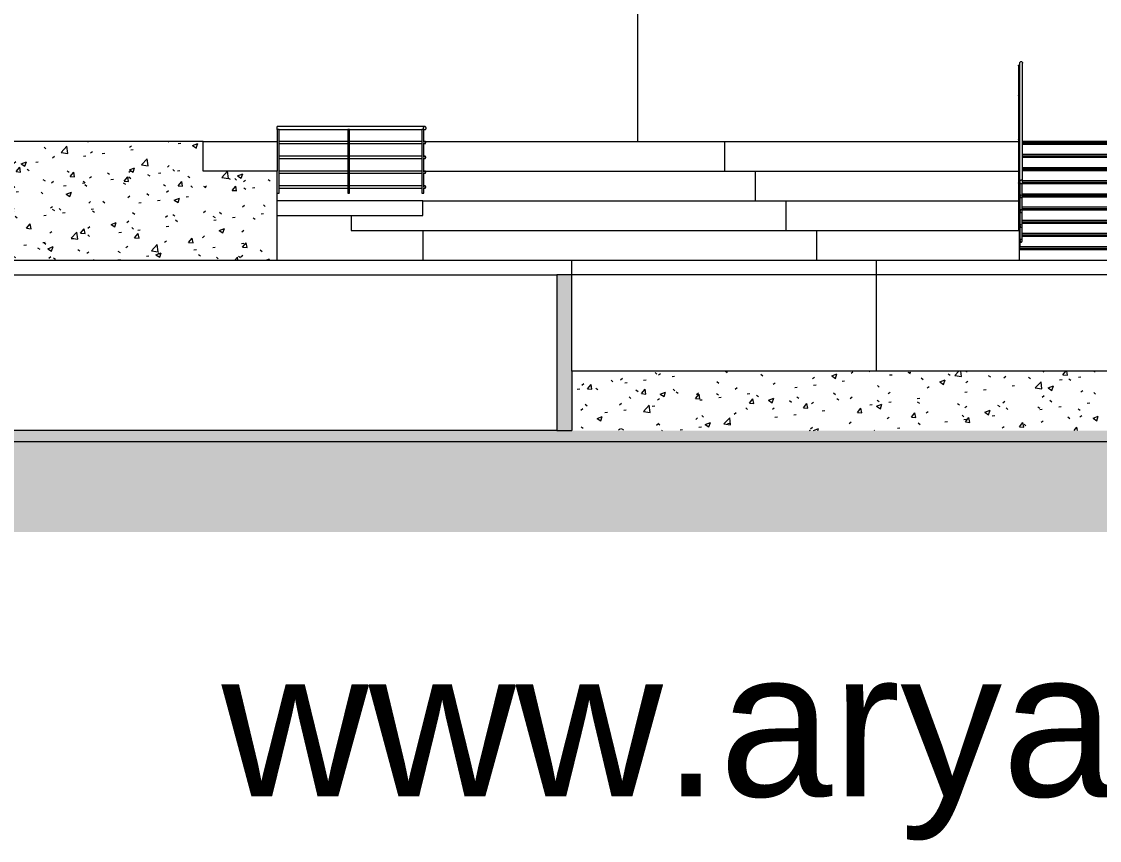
# Model space of a CAD drawing. Header units: millimetres. Extents: x -53195 to 48757, y -8729 to 15500.
# Drawn here: x -31450 to -16902, y -8729 to 2317 of the extents above; entities that cross this region are included whole.
import ezdxf

# ---------------------------------------------------------------- set-up
doc = ezdxf.new("R2010")
doc.units = ezdxf.units.MM
for name, color, linetype, lineweight in [('A-DETL-GENF', 92, 'Continuous', 9), ('A-DETL-THIN', 151, 'Continuous', 9), ('A-FLOR', 192, 'Continuous', 9), ('A-FLOR-FNSH', 192, 'Continuous', 35), ('A-FLOR-HRAL', 11, 'Continuous', 9), ('A-FLOR-PATT', 8, 'Continuous', 35), ('A-WALL', 113, 'Continuous', 9), ('A-WALL-PATT', 111, 'Continuous', 25), ('G-ANNO-TEXT', 231, 'Continuous', 9), ('S-FNDN', 32, 'Continuous', 9), ('S-STRS', 31, 'Continuous', 9)]:
    doc.layers.add(name, color=color, linetype=linetype, lineweight=lineweight)
doc.styles.add('Arial_1', font='arial.ttf', dxfattribs={"height": 1967.065868})
pattern_1 = [(50, (-5970.54, 5575), (728.737, -63.756), [76.2, -838.2]), (355, (-5970.54, 5575), (-140.972, 764.228), [60.96, -670.56]), (100.451, (-5909.8, 5569.7), (587.77, 700.467), [64.76, -712.36]), (46.184, (-5970.5, 5778.2), (1084.316, -168.17), [114.3, -1257.3]), (96.636, (-5880.2, 5764.2), (949.61, 989.71), [97.14, -1068.54]), (351.184, (-5970.5, 5778.2), (949.62, 989.7), [91.44, -1005.84]), (21, (-5868.94, 5727.4), (606.458, -409.06), [76.2, -838.2]), (326, (-5868.94, 5727.4), (247.208, 736.753), [60.96, -670.56]), (71.451, (-5818.4, 5693.3), (853.668, 327.685), [64.76, -712.36]), (37.5, (-5970.54, 5575), (12.3547, 338.22), [33.528, -628.904, 33.528, -647.192, -673.1]), (37.5, (-5970.54, 5575), (12.3547, 338.22), [-1343.152, 33.528, -639.572]), (7.5, (-5970.54, 5575), (267.279, 400.722), [33.528, -354.584, 33.528, -613.664, -256.54]), (7.5, (-5970.54, 5575), (267.279, 400.722), [-1035.304, 33.528, -223.012]), (327.5, (-6197.1, 5575), (542.3633, -22.9153), [33.528, -220.472, 33.528, -758.952, -1051.56]), (327.5, (-6197.1, 5575), (542.3633, -22.9153), [-1046.48, 33.528, -1018.032]), (317.5, (-6298.7, 5575), (592.517, 101.707), [33.528, -296.672, 33.528, -492.76, -746.76]), (317.5, (-6298.7, 5575), (592.517, 101.707), [-856.488, 33.528, -713.232])]

# ---------------------------------------------------------------- blocks, each defined once
blk = doc.blocks.new('楼梯 - 楼梯-139472-Section 4')
at = {"layer": 'S-STRS'}
for p, q in [((-16030, 700), (-17940, 700)), ((-17940, 680), (-16030, 680)), ((-16030, 680), (-17940, 680)), ((-16030, 660), (-17940, 660)), ((-16030, 522), (-17940, 522)), ((-17940, 502), (-16030, 502)), ((-16030, 502), (-17940, 502)), ((-16030, 482), (-17940, 482)), ((-16030, 344), (-17940, 344)), ((-17940, 324), (-16030, 324)), ((-16030, 324), (-17940, 324)), ((-16030, 304), (-17940, 304)), ((-17941, 147), (-16028, 147)), ((-16028, 147), (-17941, 147)), ((-16030, 167), (-17940, 167)), ((-16025, 127), (-17945, 127)), ((-16025, -11), (-17945, -11)), ((-17945, -31), (-16025, -31)), ((-16025, -31), (-17945, -31)), ((-16025, -51), (-17945, -51)), ((-16025, -189), (-17945, -189)), ((-17945, -209), (-16025, -209)), ((-16025, -209), (-17945, -209)), ((-16025, -229), (-17945, -229)), ((-16025, -367), (-17945, -367)), ((-17945, -387), (-16025, -387)), ((-16025, -387), (-17945, -387)), ((-16025, -407), (-17945, -407)), ((-16025, -544), (-17945, -544)), ((-17945, -564), (-16025, -564)), ((-16025, -564), (-17945, -564)), ((-15985, -722), (-17985, -722)), ((-16025, -584), (-17945, -584)), ((-17985, -742), (-15985, -742)), ((-17985, -742), (-15985, -742)), ((-15985, -762), (-17985, -762))]:
    blk.add_line(p, q, dxfattribs=at)
blk = doc.blocks.new('栏杆扶手 - 25mm-139415-Section 4')
at = {"layer": 'A-FLOR-HRAL'}
blk.add_line((-17997, 1316), (-17997, 724), dxfattribs=at)
at = {"layer": 'A-FLOR-HRAL', "flags": 128}
for points in [[(-17997, 1316), (-17996, 1320), (-17992, 1322), (-17987, 1324), (-17982, 1324), (-17979, 1323)], [(-17979, 1310), (-17982, 1309), (-17987, 1309), (-17992, 1311), (-17996, 1313), (-17997, 1316)]]:
    blk.add_lwpolyline(points, dxfattribs=at)
blk = doc.blocks.new('栏杆扶手 - 25mm-139413-Section 4')
at = {"layer": 'A-FLOR-HRAL'}
blk.add_line((-17997, 724), (-17997, 139), dxfattribs=at)
at = {"layer": 'A-FLOR-HRAL', "flags": 128}
for points in [[(-17997, 724), (-17996, 727), (-17992, 730), (-17987, 731), (-17982, 731), (-17980, 731)], [(-17980, 717), (-17982, 717), (-17987, 717), (-17992, 718), (-17996, 721), (-17997, 724)]]:
    blk.add_lwpolyline(points, dxfattribs=at)
blk = doc.blocks.new('栏杆扶手 - 25mm-139411-Section 4')
at = {"layer": 'A-FLOR-HRAL'}
blk.add_line((-17997, 1724), (-17997, 1316), dxfattribs=at)
at = {"layer": 'A-FLOR-HRAL', "flags": 128}
for points in [[(-17997, 1724), (-17996, 1727), (-17992, 1730), (-17987, 1731), (-17982, 1731), (-17980, 1731)], [(-17980, 1717), (-17982, 1717), (-17987, 1717), (-17992, 1718), (-17996, 1721), (-17997, 1724)]]:
    blk.add_lwpolyline(points, dxfattribs=at)
blk = doc.blocks.new('栏杆扶手 - 25mm-139409-Section 4')
at = {"layer": 'A-FLOR-HRAL'}
for p, q in [((-17997, 139), (-17997, -500)), ((-17972, -722), (-17972, 139)), ((-17985, -722), (-17974, -722))]:
    blk.add_line(p, q, dxfattribs=at)
at = {"layer": 'A-FLOR-HRAL', "flags": 128}
for points in [[(-17997, 139), (-17996, 142), (-17992, 144), (-17987, 146), (-17982, 146), (-17978, 145)], [(-17972, 137), (-17973, 135), (-17977, 133), (-17982, 131), (-17987, 131), (-17992, 133), (-17996, 135), (-17997, 139)]]:
    blk.add_lwpolyline(points, dxfattribs=at)
blk = doc.blocks.new('栏杆扶手 - 栏杆扶手-139487-Section 4')
at = {"layer": 'A-FLOR-HRAL'}
for p, q in [((-17980, 1755), (-17980, 155)), ((-17940, 155), (-17940, 1755)), ((-17945, -40), (-17945, 139)), ((-17975, -14), (-17975, -40)), ((-17945, -240), (-17945, -40)), ((-17975, -214), (-17975, -240)), ((-17945, -440), (-17945, -240)), ((-17975, -414), (-17975, -440)), ((-17945, -640), (-17945, -440)), ((-17975, -614), (-17975, -640))]:
    blk.add_line(p, q, dxfattribs=at)
at = {"layer": 'A-FLOR-HRAL', "flags": 128}
for points in [[(-17980, 1755), (-17979, 1761), (-17977, 1766), (-17974, 1771), (-17970, 1775), (-17965, 1777), (-17960, 1778), (-17955, 1777), (-17950, 1775), (-17946, 1771), (-17942, 1766), (-17940, 1761), (-17940, 1755)], [(-17940, 155), (-17940, 161), (-17942, 166), (-17946, 171), (-17950, 175), (-17955, 177), (-17960, 178), (-17965, 177), (-17970, 175), (-17974, 171), (-17977, 166), (-17979, 161), (-17980, 155)], [(-17980, 155), (-17979, 149), (-17977, 143), (-17974, 138), (-17970, 134), (-17965, 132), (-17960, 131), (-17955, 132), (-17950, 134), (-17946, 138), (-17942, 143), (-17940, 149), (-17940, 155)], [(-17945, -40), (-17945, -35), (-17947, -31), (-17949, -27), (-17952, -25), (-17956, -23), (-17960, -22), (-17964, -23), (-17967, -25), (-17970, -27), (-17973, -31), (-17974, -35), (-17975, -40)], [(-17975, -40), (-17974, -44), (-17973, -48), (-17970, -52), (-17967, -55), (-17964, -57), (-17960, -57), (-17956, -57), (-17952, -55), (-17949, -52), (-17947, -48), (-17945, -44), (-17945, -40)], [(-17945, -240), (-17945, -235), (-17947, -231), (-17949, -227), (-17952, -225), (-17956, -223), (-17960, -222), (-17964, -223), (-17967, -225), (-17970, -227), (-17973, -231), (-17974, -235), (-17975, -240)], [(-17975, -240), (-17974, -244), (-17973, -248), (-17970, -252), (-17967, -255), (-17964, -257), (-17960, -257), (-17956, -257), (-17952, -255), (-17949, -252), (-17947, -248), (-17945, -244), (-17945, -240)], [(-17945, -440), (-17945, -435), (-17947, -431), (-17949, -427), (-17952, -425), (-17956, -423), (-17960, -422), (-17964, -423), (-17967, -425), (-17970, -427), (-17973, -431), (-17974, -435), (-17975, -440)], [(-17975, -440), (-17974, -444), (-17973, -448), (-17970, -452), (-17967, -455), (-17964, -457), (-17960, -457), (-17956, -457), (-17952, -455), (-17949, -452), (-17947, -448), (-17945, -444), (-17945, -440)], [(-17945, -640), (-17945, -635), (-17947, -631), (-17949, -627), (-17952, -625), (-17956, -623), (-17960, -622), (-17964, -623), (-17967, -625), (-17970, -627), (-17973, -631), (-17974, -635), (-17975, -640)], [(-17975, -640), (-17974, -644), (-17973, -648), (-17970, -652), (-17967, -655), (-17964, -657), (-17960, -657), (-17956, -657), (-17952, -655), (-17949, -652), (-17947, -648), (-17945, -644), (-17945, -640)]]:
    blk.add_lwpolyline(points, dxfattribs=at)
for name in ['栏杆扶手 - 25mm-139411-Section 4', '栏杆扶手 - 25mm-139415-Section 4', '栏杆扶手 - 25mm-139413-Section 4', '栏杆扶手 - 25mm-139409-Section 4']:
    blk.add_blockref(name, (0, 0))
blk = doc.blocks.new('栏杆扶手 - 25mm-139829-Section 4')
at = {"layer": 'A-FLOR-HRAL'}
for p, q in [((-28000, 860), (-28000, 300)), ((-27988, 860), (-28000, 860)), ((-27975, 860), (-27988, 860)), ((-27975, 0), (-27975, 860)), ((-28000, 0), (-27988, 0)), ((-27988, 0), (-27975, 0))]:
    blk.add_line(p, q, dxfattribs=at)
blk = doc.blocks.new('栏杆扶手 - 25mm-V2-Section 4')
at = {"layer": 'A-FLOR-HRAL'}
for p, q in [((-26047, 860), (-26047, 0)), ((-26022, 860), (-26047, 860)), ((-26022, 691), (-26022, 860)), ((-26022, 491), (-26022, 679)), ((-26022, 291), (-26022, 479)), ((-26022, 91), (-26022, 279)), ((-26047, 0), (-26022, 0)), ((-26022, 0), (-26022, 79))]:
    blk.add_line(p, q, dxfattribs=at)
blk = doc.blocks.new('栏杆扶手 - 25mm-V3-Section 4')
at = {"layer": 'A-FLOR-HRAL'}
for p, q in [((-27047, 860), (-27047, 0)), ((-27035, 860), (-27047, 860)), ((-27022, 860), (-27035, 860)), ((-27022, 0), (-27022, 860)), ((-27047, 0), (-27035, 0)), ((-27035, 0), (-27022, 0))]:
    blk.add_line(p, q, dxfattribs=at)
blk = doc.blocks.new('栏杆扶手 - 栏杆扶手-139811-Section 4')
at = {"layer": 'A-FLOR-HRAL'}
for p, q in [((-26010, 900), (-28000, 900)), ((-28000, 880), (-28000, 900)), ((-28000, 860), (-28000, 880)), ((-27975, 860), (-27047, 860)), ((-27022, 860), (-26047, 860)), ((-26022, 860), (-26010, 860)), ((-27047, 700), (-27975, 700)), ((-27975, 670), (-27047, 670)), ((-26047, 700), (-27022, 700)), ((-27022, 670), (-26047, 670)), ((-26010, 700), (-26022, 700)), ((-26022, 670), (-26010, 670)), ((-27047, 500), (-27975, 500)), ((-27975, 470), (-27047, 470)), ((-26047, 500), (-27022, 500)), ((-27022, 470), (-26047, 470)), ((-26010, 500), (-26022, 500)), ((-26022, 470), (-26010, 470)), ((-27047, 300), (-27975, 300)), ((-26047, 300), (-27022, 300)), ((-26010, 300), (-26022, 300)), ((-27975, 270), (-27047, 270)), ((-27022, 270), (-26047, 270)), ((-26022, 270), (-26010, 270)), ((-27047, 100), (-27975, 100)), ((-27975, 70), (-27047, 70)), ((-26047, 100), (-27022, 100)), ((-27022, 70), (-26047, 70)), ((-26010, 100), (-26022, 100)), ((-26022, 70), (-26010, 70))]:
    blk.add_line(p, q, dxfattribs=at)
at = {"layer": 'A-FLOR-HRAL', "lineweight": 18}
for centre, radius, start, end in [((-26010, 880), 20, 0, 180), ((-26010, 880), 20, 180, 360), ((-26010, 685), 15, 0, 180), ((-26010, 685), 15, 180, 360), ((-26010, 485), 15, 0, 180), ((-26010, 485), 15, 180, 360), ((-26010, 285), 15, 0, 180), ((-26010, 285), 15, 180, 360), ((-26010, 85), 15, 0, 180), ((-26010, 85), 15, 180, 360)]:
    blk.add_arc(centre, radius, start, end, dxfattribs=at)
at = {"layer": 'A-FLOR-HRAL'}
for points, knots in [([(-25990, 880), (-25990, 882), (-25990, 884), (-25991, 888), (-25992, 890), (-25993, 892), (-25994, 893), (-25996, 894), (-25997, 896), (-25999, 897), (-26001, 898), (-26002, 898), (-26003, 899), (-26004, 899), (-26006, 900), (-26007, 900), (-26008, 900), (-26010, 900), (-26011, 900), (-26012, 900), (-26013, 900), (-26015, 899), (-26016, 899), (-26017, 898), (-26018, 898), (-26020, 897), (-26021, 897), (-26022, 896), (-26023, 894), (-26025, 893), (-26026, 892), (-26027, 890), (-26028, 888), (-26029, 884), (-26030, 882), (-26030, 880)], [0, 0, 0, 0, 0.083333, 0.125, 0.166667, 0.208333, 0.229167, 0.25, 0.291667, 0.333333, 0.354167, 0.375, 0.395833, 0.416667, 0.4375, 0.458333, 0.479167, 0.5, 0.520833, 0.541667, 0.5625, 0.583333, 0.604167, 0.625, 0.645833, 0.666667, 0.6875, 0.708333, 0.75, 0.770833, 0.791667, 0.833333, 0.875, 0.916667, 1, 1, 1, 1]), ([(-26030, 880), (-26030, 878), (-26029, 876), (-26028, 872), (-26027, 870), (-26026, 868), (-26025, 867), (-26023, 866), (-26022, 864), (-26020, 863), (-26018, 862), (-26017, 862), (-26016, 861), (-26015, 861), (-26013, 860), (-26012, 860), (-26011, 860), (-26010, 860), (-26008, 860), (-26007, 860), (-26006, 860), (-26004, 861), (-26003, 861), (-26002, 862), (-26001, 862), (-26000, 863), (-25998, 863), (-25997, 864), (-25996, 866), (-25994, 867), (-25993, 868), (-25992, 870), (-25991, 872), (-25990, 876), (-25990, 878), (-25990, 880)], [0, 0, 0, 0, 0.083333, 0.125, 0.166667, 0.208333, 0.229167, 0.25, 0.291667, 0.333333, 0.354167, 0.375, 0.395833, 0.416667, 0.4375, 0.458333, 0.479167, 0.5, 0.520833, 0.541667, 0.5625, 0.583333, 0.604167, 0.625, 0.645833, 0.666667, 0.6875, 0.708333, 0.75, 0.770833, 0.791667, 0.833333, 0.875, 0.916667, 1, 1, 1, 1]), ([(-25995, 685), (-25995, 686), (-25995, 688), (-25996, 691), (-25996, 693), (-25997, 694), (-25998, 695), (-25999, 696), (-26000, 697), (-26002, 698), (-26003, 698), (-26004, 699), (-26005, 699), (-26006, 699), (-26007, 700), (-26008, 700), (-26009, 700), (-26010, 700), (-26011, 700), (-26011, 700), (-26012, 700), (-26013, 699), (-26014, 699), (-26015, 699), (-26016, 698), (-26017, 698), (-26018, 697), (-26019, 697), (-26020, 696), (-26021, 695), (-26021, 694), (-26022, 694), (-26022, 693)], [0, 0, 0, 0, 0.0833333, 0.125, 0.1666667, 0.2083333, 0.2291667, 0.25, 0.2916667, 0.3333333, 0.3541667, 0.375, 0.3958333, 0.4166667, 0.4375, 0.4583333, 0.4791667, 0.5, 0.5208333, 0.5416667, 0.5625, 0.5833333, 0.6041667, 0.625, 0.6458333, 0.6666667, 0.6875, 0.7083333, 0.75, 0.7708333, 0.7916667, 0.8161904, 0.8161904, 0.8161904, 0.8161904]), ([(-26022, 677), (-26022, 676), (-26021, 676), (-26021, 675), (-26020, 674), (-26019, 673), (-26017, 672), (-26016, 672), (-26015, 671), (-26014, 671), (-26013, 671), (-26012, 670), (-26011, 670), (-26011, 670), (-26010, 670), (-26009, 670), (-26008, 670), (-26007, 670), (-26006, 671), (-26005, 671), (-26004, 671), (-26003, 672), (-26002, 672), (-26001, 673), (-26000, 673), (-25999, 674), (-25998, 675), (-25997, 676), (-25996, 677), (-25996, 679), (-25995, 682), (-25995, 684), (-25995, 685)], [0.1838096, 0.1838096, 0.1838096, 0.1838096, 0.2083333, 0.2291667, 0.25, 0.2916667, 0.3333333, 0.3541667, 0.375, 0.3958333, 0.4166667, 0.4375, 0.4583333, 0.4791667, 0.5, 0.5208333, 0.5416667, 0.5625, 0.5833333, 0.6041667, 0.625, 0.6458333, 0.6666667, 0.6875, 0.7083333, 0.75, 0.7708333, 0.7916667, 0.8333333, 0.875, 0.9166667, 1, 1, 1, 1]), ([(-25995, 485), (-25995, 486), (-25995, 488), (-25996, 491), (-25996, 493), (-25997, 494), (-25998, 495), (-25999, 496), (-26000, 497), (-26002, 498), (-26003, 498), (-26004, 499), (-26005, 499), (-26006, 499), (-26007, 500), (-26008, 500), (-26009, 500), (-26010, 500), (-26011, 500), (-26011, 500), (-26012, 500), (-26013, 499), (-26014, 499), (-26015, 499), (-26016, 498), (-26017, 498), (-26018, 497), (-26019, 497), (-26020, 496), (-26021, 495), (-26021, 494), (-26022, 494), (-26022, 493)], [0, 0, 0, 0, 0.0833333, 0.125, 0.1666667, 0.2083333, 0.2291667, 0.25, 0.2916667, 0.3333333, 0.3541667, 0.375, 0.3958333, 0.4166667, 0.4375, 0.4583333, 0.4791667, 0.5, 0.5208333, 0.5416667, 0.5625, 0.5833333, 0.6041667, 0.625, 0.6458333, 0.6666667, 0.6875, 0.7083333, 0.75, 0.7708333, 0.7916667, 0.8161904, 0.8161904, 0.8161904, 0.8161904]), ([(-26022, 477), (-26022, 476), (-26021, 476), (-26021, 475), (-26020, 474), (-26019, 473), (-26017, 472), (-26016, 472), (-26015, 471), (-26014, 471), (-26013, 471), (-26012, 470), (-26011, 470), (-26011, 470), (-26010, 470), (-26009, 470), (-26008, 470), (-26007, 470), (-26006, 471), (-26005, 471), (-26004, 471), (-26003, 472), (-26002, 472), (-26001, 473), (-26000, 473), (-25999, 474), (-25998, 475), (-25997, 476), (-25996, 477), (-25996, 479), (-25995, 482), (-25995, 484), (-25995, 485)], [0.1838096, 0.1838096, 0.1838096, 0.1838096, 0.2083333, 0.2291667, 0.25, 0.2916667, 0.3333333, 0.3541667, 0.375, 0.3958333, 0.4166667, 0.4375, 0.4583333, 0.4791667, 0.5, 0.5208333, 0.5416667, 0.5625, 0.5833333, 0.6041667, 0.625, 0.6458333, 0.6666667, 0.6875, 0.7083333, 0.75, 0.7708333, 0.7916667, 0.8333333, 0.875, 0.9166667, 1, 1, 1, 1]), ([(-25995, 285), (-25995, 286), (-25995, 288), (-25996, 291), (-25996, 293), (-25997, 294), (-25998, 295), (-25999, 296), (-26000, 297), (-26002, 298), (-26003, 298), (-26004, 299), (-26005, 299), (-26006, 299), (-26007, 300), (-26008, 300), (-26009, 300), (-26010, 300), (-26011, 300), (-26011, 300), (-26012, 300), (-26013, 299), (-26014, 299), (-26015, 299), (-26016, 298), (-26017, 298), (-26018, 297), (-26019, 297), (-26020, 296), (-26021, 295), (-26021, 294), (-26022, 294), (-26022, 293)], [0, 0, 0, 0, 0.0833333, 0.125, 0.1666667, 0.2083333, 0.2291667, 0.25, 0.2916667, 0.3333333, 0.3541667, 0.375, 0.3958333, 0.4166667, 0.4375, 0.4583333, 0.4791667, 0.5, 0.5208333, 0.5416667, 0.5625, 0.5833333, 0.6041667, 0.625, 0.6458333, 0.6666667, 0.6875, 0.7083333, 0.75, 0.7708333, 0.7916667, 0.8161904, 0.8161904, 0.8161904, 0.8161904]), ([(-26022, 277), (-26022, 276), (-26021, 276), (-26021, 275), (-26020, 274), (-26019, 273), (-26017, 272), (-26016, 272), (-26015, 271), (-26014, 271), (-26013, 271), (-26012, 270), (-26011, 270), (-26011, 270), (-26010, 270), (-26009, 270), (-26008, 270), (-26007, 270), (-26006, 271), (-26005, 271), (-26004, 271), (-26003, 272), (-26002, 272), (-26001, 273), (-26000, 273), (-25999, 274), (-25998, 275), (-25997, 276), (-25996, 277), (-25996, 279), (-25995, 282), (-25995, 284), (-25995, 285)], [0.1838096, 0.1838096, 0.1838096, 0.1838096, 0.2083333, 0.2291667, 0.25, 0.2916667, 0.3333333, 0.3541667, 0.375, 0.3958333, 0.4166667, 0.4375, 0.4583333, 0.4791667, 0.5, 0.5208333, 0.5416667, 0.5625, 0.5833333, 0.6041667, 0.625, 0.6458333, 0.6666667, 0.6875, 0.7083333, 0.75, 0.7708333, 0.7916667, 0.8333333, 0.875, 0.9166667, 1, 1, 1, 1]), ([(-25995, 85), (-25995, 86), (-25995, 88), (-25996, 91), (-25996, 93), (-25997, 94), (-25998, 95), (-25999, 96), (-26000, 97), (-26002, 98), (-26003, 98), (-26004, 99), (-26005, 99), (-26006, 99), (-26007, 100), (-26008, 100), (-26009, 100), (-26010, 100), (-26011, 100), (-26011, 100), (-26012, 100), (-26013, 99), (-26014, 99), (-26015, 99), (-26016, 98), (-26017, 98), (-26018, 97), (-26019, 97), (-26020, 96), (-26021, 95), (-26021, 94), (-26022, 94), (-26022, 93)], [0, 0, 0, 0, 0.0833333, 0.125, 0.1666667, 0.2083333, 0.2291667, 0.25, 0.2916667, 0.3333333, 0.3541667, 0.375, 0.3958333, 0.4166667, 0.4375, 0.4583333, 0.4791667, 0.5, 0.5208333, 0.5416667, 0.5625, 0.5833333, 0.6041667, 0.625, 0.6458333, 0.6666667, 0.6875, 0.7083333, 0.75, 0.7708333, 0.7916667, 0.8161904, 0.8161904, 0.8161904, 0.8161904]), ([(-26022, 77), (-26022, 77), (-26022, 76), (-26021, 75), (-26020, 74), (-26019, 73), (-26017, 72), (-26016, 72), (-26015, 71), (-26014, 71), (-26013, 71), (-26012, 70), (-26011, 70), (-26011, 70), (-26010, 70), (-26009, 70), (-26008, 70), (-26007, 70), (-26006, 71), (-26005, 71), (-26004, 71), (-26003, 72), (-26002, 72), (-26001, 73), (-26000, 73), (-25999, 74), (-25998, 75), (-25997, 76), (-25996, 77), (-25996, 79), (-25995, 82), (-25995, 84), (-25995, 85)], [0.178564, 0.178564, 0.178564, 0.178564, 0.2083333, 0.2291667, 0.25, 0.2916667, 0.3333333, 0.3541667, 0.375, 0.3958333, 0.4166667, 0.4375, 0.4583333, 0.4791667, 0.5, 0.5208333, 0.5416667, 0.5625, 0.5833333, 0.6041667, 0.625, 0.6458333, 0.6666667, 0.6875, 0.7083333, 0.75, 0.7708333, 0.7916667, 0.8333333, 0.875, 0.9166667, 1, 1, 1, 1])]:
    blk.add_open_spline(points, degree=3, knots=knots, dxfattribs=at)
for name in ['栏杆扶手 - 25mm-139829-Section 4', '栏杆扶手 - 25mm-V3-Section 4', '栏杆扶手 - 25mm-V2-Section 4']:
    blk.add_blockref(name, (0, 0))

msp = doc.modelspace()

# ---------------------------------------------------------------- hatches: boundary and pattern name
at = {"layer": 'A-DETL-GENF'}
h = msp.add_hatch(dxfattribs=at)
h.set_pattern_fill('FP_4', style=0, pattern_type=2)
h.set_pattern_definition([(0, (-5970.54, 5575), (635, 635), [635, -635]), (0, (-5970.54, 5813.1), (635, 635), [635, -635]), (0, (-5970.54, 6051.25), (635, 635), [635, -635]), (90, (-5891.17, 6130.6), (-635, 635), [635, -635]), (90, (-5653.04, 6130.6), (-635, 635), [635, -635]), (90, (-5414.9, 6130.6), (-635, 635), [635, -635])])
h.paths.add_polyline_path([(567, -4570), (44650, -4570), (44650, -300), (11605, -300), (11603, -900), (860, -900), (860, -1100), (-2048, -1100), (-2048, -3350), (-31904, -3350), (-31904, -800), (-53195, -800), (-53195, -4570), (-2702, -4570)], flags=0)
at = {"layer": 'A-FLOR-PATT', "lineweight": 9}
h = msp.add_hatch(dxfattribs=at)
h.set_pattern_fill('FP_1', color=256, style=0, pattern_type=2)
h.set_pattern_definition(pattern_1)
h.paths.add_polyline_path([(-31704, -900), (-29000, -900), (-29000, 700), (-31704, 700), (-31704, 503)], flags=0)
h = msp.add_hatch(dxfattribs=at)
h.set_pattern_fill('FP_1', color=256, style=0, pattern_type=2)
h.set_pattern_definition(pattern_1)
h.paths.add_polyline_path([(-28853, -900), (-28000, -900), (-28000, 300), (-29000, 300), (-29000, -900)], flags=0)
h = msp.add_hatch(dxfattribs=at)
h.set_pattern_fill('FP_1', color=256, style=0, pattern_type=2)
h.set_pattern_definition(pattern_1)
h.paths.add_polyline_path([(-19046, -3200), (-9993, -3200), (-9993, -2400), (-24024, -2400), (-24024, -3200), (-22315, -3200)], flags=0)
h = msp.add_hatch(dxfattribs=at)
h.set_pattern_fill('FP_1', color=256, style=0, pattern_type=2)
h.set_pattern_definition(pattern_1)
h.paths.add_polyline_path([(-15777, -3350), (-2048, -3350), (-2048, -3200), (-31904, -3200), (-31904, -3350), (-19046, -3350)], flags=0)
at = {"layer": 'A-WALL-PATT', "lineweight": 9}
msp.add_hatch(color=256, dxfattribs=at).paths.add_polyline_path([(-24024, -3200), (-24024, -1100), (-24224, -1100), (-24224, -3200)], flags=0)

# ---------------------------------------------------------------- linework, layer by layer
at = {"layer": 'A-DETL-THIN'}
msp.add_line((-2048, -3350), (-31904, -3350), dxfattribs=at)
at = {"layer": 'A-FLOR'}
for p, q in [((-24024, -900), (-9993, -900)), ((-19915, -900), (-19915, -1100))]:
    msp.add_line(p, q, dxfattribs=at)
at = {"layer": 'A-FLOR-FNSH', "color": 1, "lineweight": 18}
for p, q in [((-29000, 700), (-31704, 700)), ((-29000, 300), (-29000, 700)), ((-28000, 300), (-29000, 300)), ((-28000, -900), (-28000, 300)), ((-26035, -100), (-28000, -100)), ((-26035, -300), (-26035, -100)), ((-28000, -300), (-26035, -300)), ((-31704, -900), (-24024, -900)), ((-24024, -1100), (-24024, -900)), ((-31704, -1100), (-24224, -1100)), ((-9993, -2400), (-24024, -2400)), ((-24024, -2400), (-24024, -3200)), ((-24224, -3200), (-31704, -3200))]:
    msp.add_line(p, q, dxfattribs=at)
at = {"layer": 'A-WALL'}
for p, q in [((-23132, 700), (-23132, 7554)), ((-9793, -1100), (-24224, -1100)), ((-19915, -1100), (-19915, -2400))]:
    msp.add_line(p, q, dxfattribs=at)
at = {"layer": 'A-WALL', "color": 1, "lineweight": 18}
for p, q in [((-24224, -1100), (-24224, -3200)), ((-24024, -2400), (-24024, -1100)), ((-24224, -3200), (-24024, -3200))]:
    msp.add_line(p, q, dxfattribs=at)
at = {"layer": 'S-FNDN'}
for p, q in [((-29000, 700), (-28000, 700)), ((-26010, 700), (-17997, 700)), ((-21962, 700), (-21962, 300)), ((-26010, 300), (-17997, 300)), ((-21547, 300), (-21547, -100)), ((-26035, -100), (-17997, -100)), ((-21133, -100), (-21133, -500)), ((-27000, -300), (-27000, -500)), ((-27000, -500), (-17985, -500)), ((-26035, -500), (-26035, -900)), ((-20719, -500), (-20719, -900)), ((-17985, -500), (-17985, -900))]:
    msp.add_line(p, q, dxfattribs=at)

# ---------------------------------------------------------------- block references
at = {"layer": 'A-FLOR-HRAL'}
for name in ['栏杆扶手 - 栏杆扶手-139487-Section 4', '栏杆扶手 - 栏杆扶手-139811-Section 4']:
    msp.add_blockref(name, (0, 0), dxfattribs=at)
at = {"layer": 'S-STRS'}
msp.add_blockref('楼梯 - 楼梯-139472-Section 4', (0, 0), dxfattribs=at)

# ---------------------------------------------------------------- texts
at = {"layer": 'G-ANNO-TEXT', "color": 7, "insert": (-28750, -6168), "char_height": 1967.07, "width": 29496, "attachment_point": 1, "line_spacing_factor": 0.938532, "style": 'Arial_1', "bg_fill": 3, "box_fill_scale": 1.25, "bg_fill_color": 0, "bg_fill_transparency": 0}
msp.add_mtext('www.aryaahora.com', dxfattribs=at)

doc.saveas('drawing.dxf')
